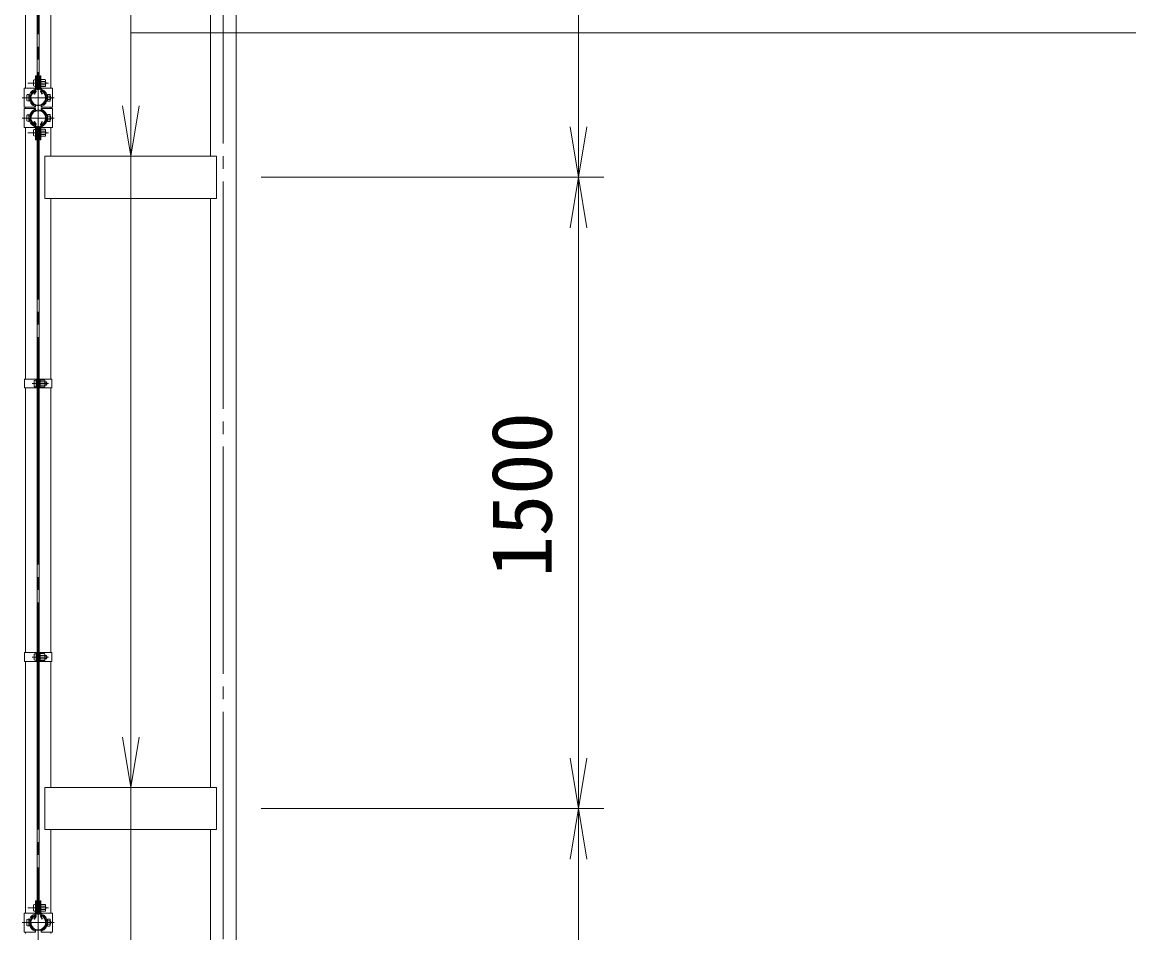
# Model space of a CAD drawing. Units: millimetres, scale not verified. Extents: x -12600 to 12600, y -8910 to 8910.
# Drawn here: x -4010 to -1363, y -982 to 1182 of the extents above; entities that cross this region are included whole.
import ezdxf
from ezdxf.enums import TextEntityAlignment as Align

# ---------------------------------------------------------------- set-up
doc = ezdxf.new("R2010")
doc.units = ezdxf.units.MM
doc.header["$LTSCALE"] = 30
doc.linetypes.add('LONG_CHAIN', pattern=[21, 18, -1, 1, -1])
for name, color, linetype, lineweight in [('0-3_D-STR1', 1, 'Continuous', 9), ('0-6_D-BMK', 2, 'LONG_CHAIN', 9), ('0-7_D-STR3', 3, 'Continuous', 9), ('0-9_D-STR-DIM', 7, 'Continuous', 9), ('0-A_0', 7, 'Continuous', 9), ('0-D_D-STR-TXT', 7, 'Continuous', 9)]:
    doc.layers.add(name, color=color, linetype=linetype, lineweight=lineweight)
doc.styles.add('ＭＳ ゴシック', font='')
doc.styles.get('ＭＳ ゴシック').set_extended_font_data('MS Gothic')

# ---------------------------------------------------------------- blocks, each defined once
blk = doc.blocks.new('_Open')
at = {"layer": '0-A_0'}
blk.add_line((-30, 5), (0, 0), dxfattribs=at)
blk.add_lwpolyline([(-30, -5), (0, 0), (-30, 0)], dxfattribs=at)

msp = doc.modelspace()

# ---------------------------------------------------------------- linework, layer by layer
at = {"layer": '0-3_D-STR1'}
for p, q in [((-3501.83, -4726.72), (-3501.83, 2492.28)), ((-3562.33, 2383.28), (-3562.33, 863.28)), ((-4002.33, 1024.83), (-4002.33, 1622.78)), ((-3941.83, 1024.83), (-3941.83, 1622.78)), ((-3978.75, 1017.66), (-3982.26, 1011.58)), ((-3982.26, 1011.58), (-3980.87, 1010.78)), ((-3977.36, 1016.85), (-3980.87, 1010.78)), ((-3966.79, 1016.85), (-3963.28, 1010.78)), ((-3965.4, 1017.66), (-3961.89, 1011.58)), ((-3961.89, 1011.58), (-3963.28, 1010.78)), ((-4002.33, 976.73), (-4002.33, 979.83)), ((-4002.33, 976.73), (-4002.33, 979.83)), ((-3941.83, 976.73), (-3941.83, 979.83)), ((-3941.83, 976.73), (-3941.83, 979.83)), ((-4002.33, 333.78), (-4002.33, 931.73)), ((-3982.26, 944.97), (-3980.87, 945.77)), ((-3978.75, 938.89), (-3982.26, 944.97)), ((-3977.36, 939.7), (-3980.87, 945.77)), ((-3966.79, 939.7), (-3963.28, 945.77)), ((-3965.4, 938.89), (-3961.89, 944.97)), ((-3961.89, 944.97), (-3963.28, 945.77)), ((-3941.83, 863.28), (-3941.83, 931.73)), ((-3548.08, 863.28), (-3956.08, 863.28)), ((-3956.08, 863.28), (-3956.08, 763.28)), ((-3548.08, 863.28), (-3548.08, 763.28)), ((-3548.08, 763.28), (-3956.08, 763.28)), ((-3941.83, 333.78), (-3941.83, 763.28)), ((-3562.33, 763.28), (-3562.33, -636.72)), ((-4002.33, -316.22), (-4002.33, 312.78)), ((-3941.83, -316.22), (-3941.83, 312.78)), ((-4002.33, -935.17), (-4002.33, -337.22)), ((-3941.83, -636.72), (-3941.83, -337.22)), ((-3548.08, -636.72), (-3956.08, -636.72)), ((-3956.08, -636.72), (-3956.08, -736.72)), ((-3548.08, -636.72), (-3548.08, -736.72)), ((-3548.08, -736.72), (-3956.08, -736.72)), ((-3941.83, -935.17), (-3941.83, -736.72)), ((-3562.33, -736.72), (-3562.33, -1836.72)), ((-3978.75, -942.34), (-3982.26, -948.42)), ((-3982.26, -948.42), (-3980.87, -949.22)), ((-3977.36, -943.15), (-3980.87, -949.22)), ((-3966.79, -943.15), (-3963.28, -949.22)), ((-3965.4, -942.34), (-3961.89, -948.42)), ((-3961.89, -948.42), (-3963.28, -949.22)), ((-4002.33, -983.27), (-4002.33, -980.17)), ((-3941.83, -983.27), (-3941.83, -980.17))]:
    msp.add_line(p, q, dxfattribs=at)
for centre, radius, start, end in [((-3972.08, 1002.33), 19.05, 114.32478, 65.67522), ((-3972.08, 1002.33), 17.45, 114.32478, 65.67522), ((-3979.1, 1017.86), 2, 330, 114.32478), ((-3979.1, 1017.86), 0.401, 330, 114.32478), ((-3965.05, 1017.86), 2, 65.67522, 210), ((-3965.05, 1017.86), 0.401, 65.67522, 210), ((-3972.08, 954.23), 19.05, 294.32478, 245.67522), ((-3972.08, 954.23), 17.45, 294.32478, 245.67522), ((-3979.1, 938.69), 2, 245.67522, 30), ((-3979.1, 938.69), 0.401, 245.67522, 30), ((-3965.05, 938.69), 2, 150, 294.32478), ((-3965.05, 938.69), 0.401, 150, 294.32478), ((-3972.08, -957.67), 19.05, 114.32478, 65.67522), ((-3972.08, -957.67), 17.45, 114.32478, 65.67522), ((-3979.1, -942.14), 2, 330, 114.32478), ((-3979.1, -942.14), 0.401, 330, 114.32478), ((-3965.05, -942.14), 2, 65.67522, 210), ((-3965.05, -942.14), 0.401, 65.67522, 210)]:
    msp.add_arc(centre, radius, start, end, dxfattribs=at)
at = {"layer": '0-6_D-BMK'}
for p, q in [((-3972.08, 2953.28), (-3972.08, -4776.72)), ((-3532.08, -4776.72), (-3532.08, 2514.28)), ((-3996.51, 1037.33), (-3947.64, 1037.33)), ((-4010.04, 1002.33), (-3934.11, 1002.33)), ((-4010.04, 954.23), (-3934.11, 954.23)), ((-3996.51, 919.23), (-3947.64, 919.23)), ((-3986.63, 323.28), (-3948.03, 323.28)), ((-3986.63, -326.72), (-3948.03, -326.72)), ((-3996.51, -922.67), (-3947.64, -922.67)), ((-4010.04, -957.67), (-3934.11, -957.67))]:
    msp.add_line(p, q, dxfattribs=at)
at = {"layer": '0-7_D-STR3'}
for p, q in [((-3974.33, 2894.23), (-3974.33, 1022.33)), ((-3969.83, 2894.23), (-3969.83, 1022.33)), ((-3983.38, 1043.83), (-3983.38, 1030.83)), ((-3978.58, 1054.33), (-3978.58, 1024.75)), ((-3978.58, 1054.33), (-3976.28, 1054.33)), ((-3976.28, 1054.33), (-3976.28, 1024.75)), ((-3974.58, 1042.64), (-3976.28, 1042.64)), ((-3974.58, 1042.64), (-3974.58, 1032.01)), ((-3974.58, 1041.33), (-3974.33, 1041.33)), ((-3974.58, 1033.33), (-3974.33, 1033.33)), ((-3969.83, 1041.33), (-3967.88, 1041.33)), ((-3969.83, 1033.33), (-3967.88, 1033.33)), ((-3967.88, 1054.33), (-3967.88, 1024.75)), ((-3967.88, 1054.33), (-3965.58, 1054.33)), ((-3965.58, 1054.33), (-3965.58, 1024.75)), ((-3955.58, 1045.42), (-3965.58, 1045.42)), ((-3955.58, 1041.37), (-3965.58, 1041.37)), ((-3965.58, 1041.33), (-3965.38, 1041.33)), ((-3965.58, 1033.33), (-3965.38, 1033.33)), ((-3955.58, 1033.27), (-3965.58, 1033.27)), ((-3954.58, 1043.56), (-3954.58, 1031.21)), ((-3954.58, 1041.32), (-3954.58, 1033.32)), ((-3954.58, 1040.65), (-3954.25, 1040.65)), ((-3954.58, 1034), (-3954.25, 1034)), ((-4005.73, 1024.83), (-3978.58, 1024.83)), ((-4005.73, 1024.83), (-4005.73, 979.83)), ((-3998.88, 1008.83), (-3998.88, 995.83)), ((-3994.08, 1010.33), (-3994.08, 994.33)), ((-3993.71, 1006.33), (-3994.08, 1006.33)), ((-3974.58, 1032.01), (-3976.28, 1032.01)), ((-3974.33, 1022.33), (-3969.83, 1022.33)), ((-3955.58, 1029.22), (-3965.58, 1029.22)), ((-3965.58, 1024.83), (-3938.43, 1024.83)), ((-3950.08, 1006.33), (-3950.44, 1006.33)), ((-3944.58, 1010.43), (-3950.08, 1010.43)), ((-3950.08, 1010.43), (-3950.08, 994.23)), ((-3944.58, 1006.38), (-3950.08, 1006.38)), ((-3943.58, 1008.56), (-3943.58, 996.21)), ((-3943.58, 1006.33), (-3943.08, 1006.33)), ((-3943.58, 1006.32), (-3943.08, 1006.32)), ((-3943.08, 1006.32), (-3943.08, 998.32)), ((-3938.43, 1024.83), (-3938.43, 979.83)), ((-4005.73, 979.83), (-3978.78, 979.83)), ((-3993.71, 998.33), (-3994.08, 998.33)), ((-3978.78, 983.8), (-3979.56, 981.64)), ((-3978.78, 983.8), (-3978.78, 979.83)), ((-3965.38, 983.8), (-3965.38, 979.83)), ((-3965.38, 983.8), (-3964.59, 981.64)), ((-3965.38, 979.83), (-3938.43, 979.83)), ((-3950.08, 998.33), (-3950.44, 998.33)), ((-3944.58, 998.28), (-3950.08, 998.28)), ((-3944.58, 994.23), (-3950.08, 994.23)), ((-3943.58, 1005.65), (-3942.75, 1005.65)), ((-3943.58, 999), (-3942.75, 999)), ((-3943.58, 998.33), (-3943.08, 998.33)), ((-3943.58, 998.32), (-3943.08, 998.32)), ((-4005.73, 976.73), (-3978.78, 976.73)), ((-4005.73, 931.73), (-4005.73, 976.73)), ((-3998.88, 947.73), (-3998.88, 960.73)), ((-3994.08, 946.23), (-3994.08, 962.23)), ((-3993.71, 958.23), (-3994.08, 958.23)), ((-3978.78, 972.75), (-3979.56, 974.91)), ((-3978.78, 972.75), (-3978.78, 976.73)), ((-3965.38, 972.75), (-3965.38, 976.73)), ((-3965.38, 976.73), (-3938.43, 976.73)), ((-3965.38, 972.75), (-3964.59, 974.91)), ((-3950.08, 958.23), (-3950.44, 958.23)), ((-3944.58, 962.33), (-3950.08, 962.33)), ((-3950.08, 946.13), (-3950.08, 962.33)), ((-3944.58, 958.28), (-3950.08, 958.28)), ((-3943.58, 947.99), (-3943.58, 960.34)), ((-3943.58, 958.23), (-3943.08, 958.23)), ((-3943.58, 958.23), (-3943.08, 958.23)), ((-3943.58, 957.55), (-3942.75, 957.55)), ((-3943.08, 950.23), (-3943.08, 958.23)), ((-3938.43, 931.73), (-3938.43, 976.73)), ((-4005.73, 931.73), (-3978.58, 931.73)), ((-3993.71, 950.23), (-3994.08, 950.23)), ((-3978.58, 902.23), (-3978.58, 931.8)), ((-3976.28, 902.23), (-3976.28, 931.8)), ((-3974.33, 934.23), (-3974.33, -937.67)), ((-3974.33, 934.23), (-3969.83, 934.23)), ((-3969.83, 934.23), (-3969.83, -937.67)), ((-3967.88, 902.23), (-3967.88, 931.8)), ((-3965.58, 902.23), (-3965.58, 931.8)), ((-3965.58, 931.73), (-3938.43, 931.73)), ((-3955.58, 927.33), (-3965.58, 927.33)), ((-3950.08, 950.23), (-3950.44, 950.23)), ((-3944.58, 950.18), (-3950.08, 950.18)), ((-3944.58, 946.13), (-3950.08, 946.13)), ((-3943.58, 950.9), (-3942.75, 950.9)), ((-3943.58, 950.23), (-3943.08, 950.23)), ((-3943.58, 950.23), (-3943.08, 950.23)), ((-3983.38, 912.73), (-3983.38, 925.73)), ((-3978.58, 902.23), (-3976.28, 902.23)), ((-3974.58, 924.54), (-3976.28, 924.54)), ((-3974.58, 913.91), (-3976.28, 913.91)), ((-3974.58, 913.91), (-3974.58, 924.54)), ((-3974.58, 923.23), (-3974.33, 923.23)), ((-3974.58, 915.23), (-3974.33, 915.23)), ((-3969.83, 923.23), (-3967.88, 923.23)), ((-3969.83, 915.23), (-3967.88, 915.23)), ((-3967.88, 902.23), (-3965.58, 902.23)), ((-3955.58, 923.28), (-3965.58, 923.28)), ((-3965.58, 923.23), (-3965.38, 923.23)), ((-3965.58, 915.23), (-3965.38, 915.23)), ((-3955.58, 915.18), (-3965.58, 915.18)), ((-3955.58, 911.13), (-3965.58, 911.13)), ((-3954.58, 912.99), (-3954.58, 925.34)), ((-3954.58, 915.23), (-3954.58, 923.23)), ((-3954.58, 922.55), (-3954.25, 922.55)), ((-3954.58, 915.9), (-3954.25, 915.9)), ((-4004.63, 333.78), (-4004.63, 312.78)), ((-3974.33, 333.78), (-4004.63, 333.78)), ((-3981.43, 329.78), (-3981.43, 316.78)), ((-3976.63, 333.78), (-3976.63, 312.78)), ((-3976.63, 331.28), (-3976.63, 315.28)), ((-3969.83, 333.78), (-3939.53, 333.78)), ((-3967.53, 333.78), (-3967.53, 312.78)), ((-3957.53, 331.38), (-3967.53, 331.38)), ((-3967.53, 331.38), (-3967.53, 315.18)), ((-3957.53, 327.33), (-3967.53, 327.33)), ((-3957.53, 319.23), (-3967.53, 319.23)), ((-3956.53, 329.51), (-3956.53, 317.16)), ((-3956.53, 327.28), (-3952.63, 327.28)), ((-3956.53, 326.6), (-3952.3, 326.6)), ((-3956.53, 319.95), (-3952.3, 319.95)), ((-3956.53, 319.28), (-3952.63, 319.28)), ((-3952.63, 327.28), (-3952.63, 319.28)), ((-3939.53, 333.78), (-3939.53, 312.78)), ((-3974.33, 312.78), (-4004.63, 312.78)), ((-3969.83, 312.78), (-3939.53, 312.78)), ((-3957.53, 315.18), (-3967.53, 315.18)), ((-4004.63, -316.22), (-4004.63, -337.22)), ((-3974.33, -316.22), (-4004.63, -316.22)), ((-3976.63, -316.22), (-3976.63, -337.22)), ((-3969.83, -316.22), (-3939.53, -316.22)), ((-3967.53, -316.22), (-3967.53, -337.22)), ((-3939.53, -316.22), (-3939.53, -337.22)), ((-3974.33, -337.22), (-4004.63, -337.22)), ((-3981.43, -320.22), (-3981.43, -333.22)), ((-3976.63, -318.72), (-3976.63, -334.72)), ((-3969.83, -337.22), (-3939.53, -337.22)), ((-3957.53, -318.62), (-3967.53, -318.62)), ((-3967.53, -318.62), (-3967.53, -334.82)), ((-3957.53, -322.67), (-3967.53, -322.67)), ((-3957.53, -330.77), (-3967.53, -330.77)), ((-3957.53, -334.82), (-3967.53, -334.82)), ((-3956.53, -320.49), (-3956.53, -332.84)), ((-3956.53, -322.72), (-3952.63, -322.72)), ((-3956.53, -323.4), (-3952.3, -323.4)), ((-3956.53, -330.05), (-3952.3, -330.05)), ((-3956.53, -330.72), (-3952.63, -330.72)), ((-3952.63, -322.72), (-3952.63, -330.72)), ((-3983.38, -916.17), (-3983.38, -929.17)), ((-3978.58, -905.67), (-3978.58, -935.25)), ((-3978.58, -905.67), (-3976.28, -905.67)), ((-3976.28, -905.67), (-3976.28, -935.25)), ((-3974.58, -917.36), (-3976.28, -917.36)), ((-3974.58, -917.36), (-3974.58, -927.99)), ((-3974.58, -918.67), (-3974.33, -918.67)), ((-3969.83, -918.67), (-3967.88, -918.67)), ((-3967.88, -905.67), (-3967.88, -935.25)), ((-3967.88, -905.67), (-3965.58, -905.67)), ((-3965.58, -905.67), (-3965.58, -935.25)), ((-3955.58, -914.58), (-3965.58, -914.58)), ((-3955.58, -918.63), (-3965.58, -918.63)), ((-3965.58, -918.67), (-3965.38, -918.67)), ((-3954.58, -916.44), (-3954.58, -928.79)), ((-3954.58, -918.68), (-3954.58, -926.68)), ((-3954.58, -919.35), (-3954.25, -919.35)), ((-3954.58, -926), (-3954.25, -926)), ((-4005.73, -935.17), (-3978.58, -935.17)), ((-4005.73, -935.17), (-4005.73, -980.17)), ((-3998.88, -951.17), (-3998.88, -964.17)), ((-3994.08, -949.67), (-3994.08, -965.67)), ((-3974.58, -927.99), (-3976.28, -927.99)), ((-3974.58, -926.67), (-3974.33, -926.67)), ((-3974.33, -937.67), (-3969.83, -937.67)), ((-3969.83, -926.67), (-3967.88, -926.67)), ((-3965.58, -926.67), (-3965.38, -926.67)), ((-3955.58, -926.73), (-3965.58, -926.73)), ((-3955.58, -930.78), (-3965.58, -930.78)), ((-3965.58, -935.17), (-3938.43, -935.17)), ((-3944.58, -949.57), (-3950.08, -949.57)), ((-3950.08, -949.57), (-3950.08, -965.77)), ((-3943.58, -951.44), (-3943.58, -963.79)), ((-3938.43, -935.17), (-3938.43, -980.17)), ((-3993.71, -953.67), (-3994.08, -953.67)), ((-3993.71, -961.67), (-3994.08, -961.67)), ((-3978.78, -976.2), (-3979.56, -978.36)), ((-3978.78, -976.2), (-3978.78, -980.17)), ((-3965.38, -976.2), (-3965.38, -980.17)), ((-3965.38, -976.2), (-3964.59, -978.36)), ((-3950.08, -953.67), (-3950.44, -953.67)), ((-3950.08, -961.67), (-3950.44, -961.67)), ((-3944.58, -953.62), (-3950.08, -953.62)), ((-3944.58, -961.72), (-3950.08, -961.72)), ((-3944.58, -965.77), (-3950.08, -965.77)), ((-3943.58, -953.67), (-3943.08, -953.67)), ((-3943.58, -953.68), (-3943.08, -953.68)), ((-3943.58, -954.35), (-3942.75, -954.35)), ((-3943.58, -961), (-3942.75, -961)), ((-3943.58, -961.67), (-3943.08, -961.67)), ((-3943.58, -961.68), (-3943.08, -961.68)), ((-3943.08, -953.68), (-3943.08, -961.68)), ((-4005.73, -980.17), (-3978.78, -980.17)), ((-3965.38, -980.17), (-3938.43, -980.17))]:
    msp.add_line(p, q, dxfattribs=at)
for centre, radius, start, end in [((-3963.28, 1037.32), 8.7, 332.26063, 27.73937), ((-3957.11, 1043.4), 2.54, 307.21089, 52.78911), ((-3957.12, 1031.25), 2.55, 307.42505, 52.57495), ((-3962.08, 1037.32), 8.5, 331.92751, 28.07249), ((-3972.08, 1002.33), 22, 110.1633, 250.11694), ((-3972.08, 1002.33), 19.7, 109.83718, 250.11694), ((-3980.58, 1024.75), 2, 297.27961, 0), ((-3980.58, 1024.75), 4.3, 294.96438, 0), ((-3963.58, 1024.75), 4.3, 180, 245.03562), ((-3963.58, 1024.75), 2, 180, 242.72039), ((-3972.08, 1002.33), 19.7, 289.88306, 70.16282), ((-3972.08, 1002.33), 22, 289.88306, 69.8367), ((-3952.28, 1002.33), 8.7, 332.26063, 27.73937), ((-3946.11, 1008.4), 2.54, 307.21089, 52.78911), ((-3950.58, 1002.32), 8.5, 331.92751, 28.07249), ((-3946.12, 996.25), 2.55, 307.42505, 52.57495), ((-3972.08, 954.23), 22, 109.88306, 249.8367), ((-3972.08, 954.23), 19.7, 109.88306, 250.16282), ((-3972.08, 954.23), 19.7, 289.83718, 70.11694), ((-3972.08, 954.23), 22, 290.1633, 70.11694), ((-3952.28, 954.23), 8.7, 332.26063, 27.73937), ((-3946.12, 960.3), 2.55, 307.42505, 52.57495), ((-3950.58, 954.23), 8.5, 331.92751, 28.07249), ((-3980.58, 931.8), 2, 0, 62.72039), ((-3980.58, 931.8), 4.3, 0, 65.03562), ((-3963.58, 931.8), 4.3, 114.96438, 180), ((-3963.58, 931.8), 2, 117.27961, 180), ((-3957.12, 925.3), 2.55, 307.42505, 52.57495), ((-3946.11, 948.15), 2.54, 307.21089, 52.78911), ((-3963.28, 919.23), 8.7, 332.26063, 27.73937), ((-3957.11, 913.15), 2.54, 307.21089, 52.78911), ((-3962.08, 919.23), 8.5, 331.92751, 28.07249), ((-3965.23, 323.28), 8.7, 332.26063, 27.73937), ((-3959.06, 329.35), 2.54, 307.21089, 52.78911), ((-3959.07, 317.2), 2.55, 307.42505, 52.57495), ((-3960.13, 323.28), 8.5, 331.92751, 28.07249), ((-3965.23, -326.72), 8.7, 332.26063, 27.73937), ((-3959.06, -320.65), 2.54, 307.21089, 52.78911), ((-3959.07, -332.8), 2.55, 307.42505, 52.57495), ((-3960.13, -326.72), 8.5, 331.92751, 28.07249), ((-3963.28, -922.68), 8.7, 332.26063, 27.73937), ((-3957.11, -916.6), 2.54, 307.21089, 52.78911), ((-3962.08, -922.68), 8.5, 331.92751, 28.07249), ((-3972.08, -957.67), 22, 110.1633, 250.11694), ((-3972.08, -957.67), 19.7, 109.83718, 250.11694), ((-3980.58, -935.25), 2, 297.27961, 0), ((-3980.58, -935.25), 4.3, 294.96438, 0), ((-3963.58, -935.25), 4.3, 180, 245.03562), ((-3963.58, -935.25), 2, 180, 242.72039), ((-3972.08, -957.67), 19.7, 289.88306, 70.16282), ((-3972.08, -957.67), 22, 289.88306, 69.8367), ((-3957.12, -928.75), 2.55, 307.42505, 52.57495), ((-3946.11, -951.6), 2.54, 307.21089, 52.78911), ((-3952.28, -957.67), 8.7, 332.26063, 27.73937), ((-3946.12, -963.75), 2.55, 307.42505, 52.57495), ((-3950.58, -957.68), 8.5, 331.92751, 28.07249)]:
    msp.add_arc(centre, radius, start, end, dxfattribs=at)
for centre, start_param, end_param in [((-3978.58, 1043.83), 1.5707963, 3.1415927), ((-3994.08, 1008.83), 1.5707963, 3.1415927), ((-3978.58, 1030.83), 3.1415927, 4.712389), ((-3994.08, 995.83), 3.1415927, 4.712389), ((-3994.08, 960.73), 1.5707963, 3.1415927), ((-3994.08, 947.73), 3.1415927, 4.712389), ((-3978.58, 925.73), 1.5707963, 3.1415927), ((-3978.58, 912.73), 3.1415927, 4.712389), ((-3976.63, 329.78), 1.5707963, 3.1415927), ((-3976.63, 316.78), 3.1415927, 4.712389), ((-3976.63, -320.22), 1.5707963, 3.1415927), ((-3976.63, -333.22), 3.1415927, 4.712389), ((-3978.58, -916.17), 1.5707963, 3.1415927), ((-3994.08, -951.17), 1.5707963, 3.1415927), ((-3978.58, -929.17), 3.1415927, 4.712389), ((-3994.08, -964.17), 3.1415927, 4.712389)]:
    msp.add_ellipse(centre, major_axis=(4.8, 0), ratio=0.3125, start_param=start_param, end_param=end_param, dxfattribs=at)
at = {"layer": '0-9_D-STR-DIM'}
for p, q in [((-2687.49, 933.28), (-2687.49, 2363.28)), ((-3441.83, 813.28), (-2627.49, 813.28)), ((-3441.83, 813.28), (-2627.49, 813.28)), ((-2687.49, 693.28), (-2687.49, -566.72)), ((-3441.83, -686.72), (-2627.49, -686.72)), ((-3441.83, -686.72), (-2627.49, -686.72)), ((-2687.49, -806.72), (-2687.49, -1766.72))]:
    msp.add_line(p, q, dxfattribs=at)
at = {"layer": '0-D_D-STR-TXT'}
for q in [(-3752.08, -3334.72), (-3752.08, -634.72), (-3752.08, -2634.72), (-3752.08, -1834.72), (-3752.08, 865.28)]:
    msp.add_line((-3752.08, 1156.83), q, dxfattribs=at)
msp.add_lwpolyline([(-1362.77, 1156.83), (-3752.08, 1156.83), (-3752.08, 2381.28)], dxfattribs=at)

# ---------------------------------------------------------------- block references
at = {"layer": '0-9_D-STR-DIM', "xscale": 4, "yscale": 4}
for p, rotation in [((-2687.49, 813.28), 270), ((-2687.49, 813.28), 90), ((-2687.49, -686.72), 270), ((-2687.49, -686.72), 90)]:
    msp.add_blockref('_Open', p, dxfattribs=dict(at, rotation=rotation))
at = {"layer": '0-D_D-STR-TXT', "xscale": 4, "yscale": 4, "rotation": 270}
for p in [(-3752.08, 863.28), (-3752.08, -636.72)]:
    msp.add_blockref('_Open', p, dxfattribs=at)

# ---------------------------------------------------------------- texts
at = {"layer": '0-9_D-STR-DIM', "style": 'ＭＳ ゴシック'}
msp.add_text('1500', height=144.3, rotation=90, dxfattribs=at).set_placement((-2707.73, -137.42), align=Align.BOTTOM_LEFT)

doc.saveas('drawing.dxf')
